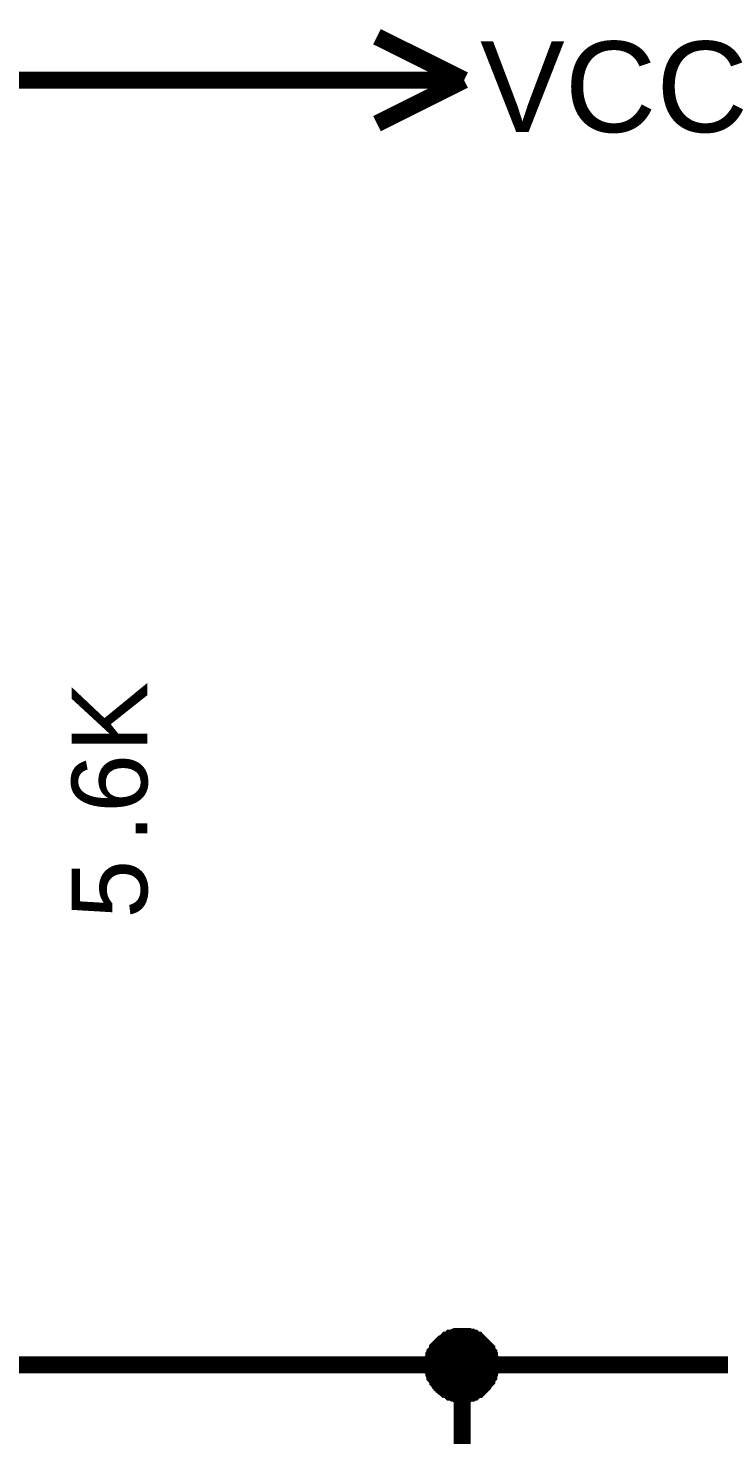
# Model space of a CAD drawing. Header units: millimetres. Extents: x -2024 to 917, y -725 to 13.
# Drawn here: x -1881.53 to -1869.44, y -670.39 to -645.75 of the extents above; entities that cross this region are included whole.
import ezdxf

# ---------------------------------------------------------------- set-up
doc = ezdxf.new("R2010")
doc.units = ezdxf.units.MM
doc.styles.get("Standard").update_dxf_attribs({"font": 'arial.ttf'})

msp = doc.modelspace()

# ---------------------------------------------------------------- linework, layer by layer
at = {"color": 7}
for points, const_width in [([(-1873.896, -646.663), (-1875.419, -645.902)], 0.3), ([(-1883.926, -651.664), (-1883.926, -646.663), (-1876.428, -646.663)], 0.3), ([(-1876.428, -646.663), (-1873.896, -646.663)], 0.3), ([(-1873.896, -646.663), (-1875.419, -647.425)], 0.3), ([(-1874.442, -669.167), (-1874.442, -669.134), (-1874.442, -669.117), (-1874.442, -669.084), (-1874.426, -669.068), (-1874.426, -669.035), (-1874.426, -669.018), (-1874.409, -669.001), (-1874.409, -668.968), (-1874.393, -668.952), (-1874.376, -668.935), (-1874.359, -668.902), (-1874.359, -668.885), (-1874.343, -668.869), (-1874.326, -668.852), (-1874.31, -668.836), (-1874.293, -668.819), (-1874.277, -668.803), (-1874.26, -668.786), (-1874.227, -668.77), (-1874.21, -668.753), (-1874.194, -668.736), (-1874.177, -668.736), (-1874.144, -668.72), (-1874.128, -668.703), (-1874.111, -668.703), (-1874.078, -668.687), (-1874.061, -668.687), (-1874.028, -668.687), (-1874.012, -668.67), (-1873.979, -668.67), (-1873.962, -668.67), (-1873.929, -668.67)], 0.3), ([(-1874.442, -669.167), (-1874.442, -669.134), (-1874.442, -669.117), (-1874.442, -669.084), (-1874.426, -669.068), (-1874.426, -669.035), (-1874.426, -669.018), (-1874.409, -669.001), (-1874.409, -668.968), (-1874.393, -668.952), (-1874.376, -668.935), (-1874.359, -668.902), (-1874.359, -668.885), (-1874.343, -668.869), (-1874.326, -668.852), (-1874.31, -668.836), (-1874.293, -668.819), (-1874.277, -668.803), (-1874.26, -668.786), (-1874.227, -668.77), (-1874.21, -668.753), (-1874.194, -668.736), (-1874.177, -668.736), (-1874.144, -668.72), (-1874.128, -668.703), (-1874.111, -668.703), (-1874.078, -668.687), (-1874.061, -668.687), (-1874.028, -668.687), (-1874.012, -668.67), (-1873.979, -668.67), (-1873.962, -668.67), (-1873.929, -668.67)], 0.3), ([(-1874.442, -669.167), (-1874.442, -669.134), (-1874.442, -669.117), (-1874.442, -669.084), (-1874.426, -669.068), (-1874.426, -669.035), (-1874.426, -669.018), (-1874.409, -669.001), (-1874.409, -668.968), (-1874.393, -668.952), (-1874.376, -668.935), (-1874.359, -668.902), (-1874.359, -668.885), (-1874.343, -668.869), (-1874.326, -668.852), (-1874.31, -668.836), (-1874.293, -668.819), (-1874.277, -668.803), (-1874.26, -668.786), (-1874.227, -668.77), (-1874.21, -668.753), (-1874.194, -668.736), (-1874.177, -668.736), (-1874.144, -668.72), (-1874.128, -668.703), (-1874.111, -668.703), (-1874.078, -668.687), (-1874.061, -668.687), (-1874.028, -668.687), (-1874.012, -668.67), (-1873.979, -668.67), (-1873.962, -668.67), (-1873.929, -668.67)], 0.3), ([(-1874.442, -669.167), (-1874.442, -669.134), (-1874.442, -669.117), (-1874.442, -669.084), (-1874.426, -669.068), (-1874.426, -669.035), (-1874.426, -669.018), (-1874.409, -669.001), (-1874.409, -668.968), (-1874.393, -668.952), (-1874.376, -668.935), (-1874.359, -668.902), (-1874.359, -668.885), (-1874.343, -668.869), (-1874.326, -668.852), (-1874.31, -668.836), (-1874.293, -668.819), (-1874.277, -668.803), (-1874.26, -668.786), (-1874.227, -668.77), (-1874.21, -668.753), (-1874.194, -668.736), (-1874.177, -668.736), (-1874.144, -668.72), (-1874.128, -668.703), (-1874.111, -668.703), (-1874.078, -668.687), (-1874.061, -668.687), (-1874.028, -668.687), (-1874.012, -668.67), (-1873.979, -668.67), (-1873.962, -668.67), (-1873.929, -668.67)], 0.3), ([(-1873.929, -668.67), (-1873.929, -668.67)], 0.3), ([(-1873.929, -668.67), (-1873.896, -668.67), (-1873.879, -668.67), (-1873.846, -668.67), (-1873.83, -668.687), (-1873.797, -668.687), (-1873.78, -668.687), (-1873.764, -668.703), (-1873.73, -668.703), (-1873.714, -668.72), (-1873.697, -668.736), (-1873.664, -668.736), (-1873.648, -668.753), (-1873.631, -668.77), (-1873.615, -668.786), (-1873.598, -668.803), (-1873.582, -668.819), (-1873.565, -668.836), (-1873.548, -668.852), (-1873.532, -668.869), (-1873.515, -668.885), (-1873.499, -668.902), (-1873.499, -668.935), (-1873.482, -668.952), (-1873.466, -668.968), (-1873.466, -669.001), (-1873.449, -669.018), (-1873.449, -669.035), (-1873.449, -669.068), (-1873.433, -669.084), (-1873.433, -669.117), (-1873.433, -669.134), (-1873.433, -669.167)], 0.3), ([(-1873.929, -668.67), (-1873.929, -668.67)], 0.3), ([(-1873.929, -668.67), (-1873.896, -668.67), (-1873.879, -668.67), (-1873.846, -668.67), (-1873.83, -668.687), (-1873.797, -668.687), (-1873.78, -668.687), (-1873.764, -668.703), (-1873.73, -668.703), (-1873.714, -668.72), (-1873.697, -668.736), (-1873.664, -668.736), (-1873.648, -668.753), (-1873.631, -668.77), (-1873.615, -668.786), (-1873.598, -668.803), (-1873.582, -668.819), (-1873.565, -668.836), (-1873.548, -668.852), (-1873.532, -668.869), (-1873.515, -668.885), (-1873.499, -668.902), (-1873.499, -668.935), (-1873.482, -668.952), (-1873.466, -668.968), (-1873.466, -669.001), (-1873.449, -669.018), (-1873.449, -669.035), (-1873.449, -669.068), (-1873.433, -669.084), (-1873.433, -669.117), (-1873.433, -669.134), (-1873.433, -669.167)], 0.3), ([(-1873.929, -668.67), (-1873.929, -668.67)], 0.3), ([(-1873.929, -668.67), (-1873.896, -668.67), (-1873.879, -668.67), (-1873.846, -668.67), (-1873.83, -668.687), (-1873.797, -668.687), (-1873.78, -668.687), (-1873.764, -668.703), (-1873.73, -668.703), (-1873.714, -668.72), (-1873.697, -668.736), (-1873.664, -668.736), (-1873.648, -668.753), (-1873.631, -668.77), (-1873.615, -668.786), (-1873.598, -668.803), (-1873.582, -668.819), (-1873.565, -668.836), (-1873.548, -668.852), (-1873.532, -668.869), (-1873.515, -668.885), (-1873.499, -668.902), (-1873.499, -668.935), (-1873.482, -668.952), (-1873.466, -668.968), (-1873.466, -669.001), (-1873.449, -669.018), (-1873.449, -669.035), (-1873.449, -669.068), (-1873.433, -669.084), (-1873.433, -669.117), (-1873.433, -669.134), (-1873.433, -669.167)], 0.3), ([(-1873.929, -668.67), (-1873.929, -668.67)], 0.3), ([(-1873.929, -668.67), (-1873.896, -668.67), (-1873.879, -668.67), (-1873.846, -668.67), (-1873.83, -668.687), (-1873.797, -668.687), (-1873.78, -668.687), (-1873.764, -668.703), (-1873.73, -668.703), (-1873.714, -668.72), (-1873.697, -668.736), (-1873.664, -668.736), (-1873.648, -668.753), (-1873.631, -668.77), (-1873.615, -668.786), (-1873.598, -668.803), (-1873.582, -668.819), (-1873.565, -668.836), (-1873.548, -668.852), (-1873.532, -668.869), (-1873.515, -668.885), (-1873.499, -668.902), (-1873.499, -668.935), (-1873.482, -668.952), (-1873.466, -668.968), (-1873.466, -669.001), (-1873.449, -669.018), (-1873.449, -669.035), (-1873.449, -669.068), (-1873.433, -669.084), (-1873.433, -669.117), (-1873.433, -669.134), (-1873.433, -669.167)], 0.3), ([(-1874.442, -669.167), (-1874.442, -669.134), (-1874.442, -669.117), (-1874.442, -669.084), (-1874.426, -669.068), (-1874.426, -669.035), (-1874.426, -669.018), (-1874.409, -669.001), (-1874.409, -668.968), (-1874.393, -668.952), (-1874.376, -668.935), (-1874.359, -668.902), (-1874.359, -668.885), (-1874.343, -668.869), (-1874.326, -668.852), (-1874.31, -668.836), (-1874.293, -668.819), (-1874.277, -668.803), (-1874.26, -668.786), (-1874.227, -668.77), (-1874.21, -668.753), (-1874.194, -668.736), (-1874.177, -668.736), (-1874.144, -668.72), (-1874.128, -668.703), (-1874.111, -668.703), (-1874.078, -668.687), (-1874.061, -668.687), (-1874.028, -668.687), (-1874.012, -668.67), (-1873.979, -668.67), (-1873.962, -668.67), (-1873.929, -668.67)], 0.0991), ([(-1874.442, -669.167), (-1874.442, -669.134), (-1874.442, -669.117), (-1874.442, -669.084), (-1874.426, -669.068), (-1874.426, -669.035), (-1874.426, -669.018), (-1874.409, -669.001), (-1874.409, -668.968), (-1874.393, -668.952), (-1874.376, -668.935), (-1874.359, -668.902), (-1874.359, -668.885), (-1874.343, -668.869), (-1874.326, -668.852), (-1874.31, -668.836), (-1874.293, -668.819), (-1874.277, -668.803), (-1874.26, -668.786), (-1874.227, -668.77), (-1874.21, -668.753), (-1874.194, -668.736), (-1874.177, -668.736), (-1874.144, -668.72), (-1874.128, -668.703), (-1874.111, -668.703), (-1874.078, -668.687), (-1874.061, -668.687), (-1874.028, -668.687), (-1874.012, -668.67), (-1873.979, -668.67), (-1873.962, -668.67), (-1873.929, -668.67)], 0.0991), ([(-1874.442, -669.167), (-1874.442, -669.134), (-1874.442, -669.117), (-1874.442, -669.084), (-1874.426, -669.068), (-1874.426, -669.035), (-1874.426, -669.018), (-1874.409, -669.001), (-1874.409, -668.968), (-1874.393, -668.952), (-1874.376, -668.935), (-1874.359, -668.902), (-1874.359, -668.885), (-1874.343, -668.869), (-1874.326, -668.852), (-1874.31, -668.836), (-1874.293, -668.819), (-1874.277, -668.803), (-1874.26, -668.786), (-1874.227, -668.77), (-1874.21, -668.753), (-1874.194, -668.736), (-1874.177, -668.736), (-1874.144, -668.72), (-1874.128, -668.703), (-1874.111, -668.703), (-1874.078, -668.687), (-1874.061, -668.687), (-1874.028, -668.687), (-1874.012, -668.67), (-1873.979, -668.67), (-1873.962, -668.67), (-1873.929, -668.67)], 0.0991), ([(-1874.442, -669.167), (-1874.442, -669.134), (-1874.442, -669.117), (-1874.442, -669.084), (-1874.426, -669.068), (-1874.426, -669.035), (-1874.426, -669.018), (-1874.409, -669.001), (-1874.409, -668.968), (-1874.393, -668.952), (-1874.376, -668.935), (-1874.359, -668.902), (-1874.359, -668.885), (-1874.343, -668.869), (-1874.326, -668.852), (-1874.31, -668.836), (-1874.293, -668.819), (-1874.277, -668.803), (-1874.26, -668.786), (-1874.227, -668.77), (-1874.21, -668.753), (-1874.194, -668.736), (-1874.177, -668.736), (-1874.144, -668.72), (-1874.128, -668.703), (-1874.111, -668.703), (-1874.078, -668.687), (-1874.061, -668.687), (-1874.028, -668.687), (-1874.012, -668.67), (-1873.979, -668.67), (-1873.962, -668.67), (-1873.929, -668.67)], 0.0991), ([(-1873.929, -668.67), (-1873.929, -668.67)], 0.0991), ([(-1873.929, -668.67), (-1873.896, -668.67), (-1873.879, -668.67), (-1873.846, -668.67), (-1873.83, -668.687), (-1873.797, -668.687), (-1873.78, -668.687), (-1873.764, -668.703), (-1873.73, -668.703), (-1873.714, -668.72), (-1873.697, -668.736), (-1873.664, -668.736), (-1873.648, -668.753), (-1873.631, -668.77), (-1873.615, -668.786), (-1873.598, -668.803), (-1873.582, -668.819), (-1873.565, -668.836), (-1873.548, -668.852), (-1873.532, -668.869), (-1873.515, -668.885), (-1873.499, -668.902), (-1873.499, -668.935), (-1873.482, -668.952), (-1873.466, -668.968), (-1873.466, -669.001), (-1873.449, -669.018), (-1873.449, -669.035), (-1873.449, -669.068), (-1873.433, -669.084), (-1873.433, -669.117), (-1873.433, -669.134), (-1873.433, -669.167)], 0.0991), ([(-1873.929, -668.67), (-1873.929, -668.67)], 0.0991), ([(-1873.929, -668.67), (-1873.896, -668.67), (-1873.879, -668.67), (-1873.846, -668.67), (-1873.83, -668.687), (-1873.797, -668.687), (-1873.78, -668.687), (-1873.764, -668.703), (-1873.73, -668.703), (-1873.714, -668.72), (-1873.697, -668.736), (-1873.664, -668.736), (-1873.648, -668.753), (-1873.631, -668.77), (-1873.615, -668.786), (-1873.598, -668.803), (-1873.582, -668.819), (-1873.565, -668.836), (-1873.548, -668.852), (-1873.532, -668.869), (-1873.515, -668.885), (-1873.499, -668.902), (-1873.499, -668.935), (-1873.482, -668.952), (-1873.466, -668.968), (-1873.466, -669.001), (-1873.449, -669.018), (-1873.449, -669.035), (-1873.449, -669.068), (-1873.433, -669.084), (-1873.433, -669.117), (-1873.433, -669.134), (-1873.433, -669.167)], 0.0991), ([(-1873.929, -668.67), (-1873.929, -668.67)], 0.0991), ([(-1873.929, -668.67), (-1873.896, -668.67), (-1873.879, -668.67), (-1873.846, -668.67), (-1873.83, -668.687), (-1873.797, -668.687), (-1873.78, -668.687), (-1873.764, -668.703), (-1873.73, -668.703), (-1873.714, -668.72), (-1873.697, -668.736), (-1873.664, -668.736), (-1873.648, -668.753), (-1873.631, -668.77), (-1873.615, -668.786), (-1873.598, -668.803), (-1873.582, -668.819), (-1873.565, -668.836), (-1873.548, -668.852), (-1873.532, -668.869), (-1873.515, -668.885), (-1873.499, -668.902), (-1873.499, -668.935), (-1873.482, -668.952), (-1873.466, -668.968), (-1873.466, -669.001), (-1873.449, -669.018), (-1873.449, -669.035), (-1873.449, -669.068), (-1873.433, -669.084), (-1873.433, -669.117), (-1873.433, -669.134), (-1873.433, -669.167)], 0.0991), ([(-1873.929, -668.67), (-1873.929, -668.67)], 0.0991), ([(-1873.929, -668.67), (-1873.896, -668.67), (-1873.879, -668.67), (-1873.846, -668.67), (-1873.83, -668.687), (-1873.797, -668.687), (-1873.78, -668.687), (-1873.764, -668.703), (-1873.73, -668.703), (-1873.714, -668.72), (-1873.697, -668.736), (-1873.664, -668.736), (-1873.648, -668.753), (-1873.631, -668.77), (-1873.615, -668.786), (-1873.598, -668.803), (-1873.582, -668.819), (-1873.565, -668.836), (-1873.548, -668.852), (-1873.532, -668.869), (-1873.515, -668.885), (-1873.499, -668.902), (-1873.499, -668.935), (-1873.482, -668.952), (-1873.466, -668.968), (-1873.466, -669.001), (-1873.449, -669.018), (-1873.449, -669.035), (-1873.449, -669.068), (-1873.433, -669.084), (-1873.433, -669.117), (-1873.433, -669.134), (-1873.433, -669.167)], 0.0991), ([(-1873.929, -675.426), (-1873.929, -669.167), (-1883.926, -669.167), (-1883.926, -671.667)], 0.3), ([(-1873.929, -669.68), (-1873.962, -669.68), (-1873.979, -669.68), (-1874.012, -669.68), (-1874.028, -669.664), (-1874.061, -669.664), (-1874.078, -669.664), (-1874.111, -669.647), (-1874.128, -669.647), (-1874.144, -669.631), (-1874.177, -669.614), (-1874.194, -669.598), (-1874.21, -669.598), (-1874.227, -669.581), (-1874.26, -669.564), (-1874.277, -669.548), (-1874.293, -669.531), (-1874.31, -669.515), (-1874.326, -669.498), (-1874.343, -669.465), (-1874.359, -669.448), (-1874.359, -669.432), (-1874.376, -669.415), (-1874.393, -669.382), (-1874.409, -669.366), (-1874.409, -669.349), (-1874.426, -669.316), (-1874.426, -669.299), (-1874.426, -669.266), (-1874.442, -669.25), (-1874.442, -669.217), (-1874.442, -669.2), (-1874.442, -669.167)], 0.3), ([(-1874.442, -669.167), (-1874.442, -669.167)], 0.3), ([(-1873.929, -669.68), (-1873.962, -669.68), (-1873.979, -669.68), (-1874.012, -669.68), (-1874.028, -669.664), (-1874.061, -669.664), (-1874.078, -669.664), (-1874.111, -669.647), (-1874.128, -669.647), (-1874.144, -669.631), (-1874.177, -669.614), (-1874.194, -669.598), (-1874.21, -669.598), (-1874.227, -669.581), (-1874.26, -669.564), (-1874.277, -669.548), (-1874.293, -669.531), (-1874.31, -669.515), (-1874.326, -669.498), (-1874.343, -669.465), (-1874.359, -669.448), (-1874.359, -669.432), (-1874.376, -669.415), (-1874.393, -669.382), (-1874.409, -669.366), (-1874.409, -669.349), (-1874.426, -669.316), (-1874.426, -669.299), (-1874.426, -669.266), (-1874.442, -669.25), (-1874.442, -669.217), (-1874.442, -669.2), (-1874.442, -669.167)], 0.3), ([(-1874.442, -669.167), (-1874.442, -669.167)], 0.3), ([(-1873.929, -669.68), (-1873.962, -669.68), (-1873.979, -669.68), (-1874.012, -669.68), (-1874.028, -669.664), (-1874.061, -669.664), (-1874.078, -669.664), (-1874.111, -669.647), (-1874.128, -669.647), (-1874.144, -669.631), (-1874.177, -669.614), (-1874.194, -669.598), (-1874.21, -669.598), (-1874.227, -669.581), (-1874.26, -669.564), (-1874.277, -669.548), (-1874.293, -669.531), (-1874.31, -669.515), (-1874.326, -669.498), (-1874.343, -669.465), (-1874.359, -669.448), (-1874.359, -669.432), (-1874.376, -669.415), (-1874.393, -669.382), (-1874.409, -669.366), (-1874.409, -669.349), (-1874.426, -669.316), (-1874.426, -669.299), (-1874.426, -669.266), (-1874.442, -669.25), (-1874.442, -669.217), (-1874.442, -669.2), (-1874.442, -669.167)], 0.3), ([(-1874.442, -669.167), (-1874.442, -669.167)], 0.3), ([(-1873.929, -669.68), (-1873.962, -669.68), (-1873.979, -669.68), (-1874.012, -669.68), (-1874.028, -669.664), (-1874.061, -669.664), (-1874.078, -669.664), (-1874.111, -669.647), (-1874.128, -669.647), (-1874.144, -669.631), (-1874.177, -669.614), (-1874.194, -669.598), (-1874.21, -669.598), (-1874.227, -669.581), (-1874.26, -669.564), (-1874.277, -669.548), (-1874.293, -669.531), (-1874.31, -669.515), (-1874.326, -669.498), (-1874.343, -669.465), (-1874.359, -669.448), (-1874.359, -669.432), (-1874.376, -669.415), (-1874.393, -669.382), (-1874.409, -669.366), (-1874.409, -669.349), (-1874.426, -669.316), (-1874.426, -669.299), (-1874.426, -669.266), (-1874.442, -669.25), (-1874.442, -669.217), (-1874.442, -669.2), (-1874.442, -669.167)], 0.3), ([(-1874.442, -669.167), (-1874.442, -669.167)], 0.3), ([(-1873.433, -669.167), (-1873.433, -669.2), (-1873.433, -669.217), (-1873.433, -669.25), (-1873.449, -669.266), (-1873.449, -669.299), (-1873.449, -669.316), (-1873.466, -669.349), (-1873.466, -669.366), (-1873.482, -669.382), (-1873.499, -669.415), (-1873.499, -669.432), (-1873.515, -669.448), (-1873.532, -669.465), (-1873.548, -669.498), (-1873.565, -669.515), (-1873.582, -669.531), (-1873.598, -669.548), (-1873.615, -669.564), (-1873.631, -669.581), (-1873.648, -669.598), (-1873.664, -669.598), (-1873.697, -669.614), (-1873.714, -669.631), (-1873.73, -669.647), (-1873.764, -669.647), (-1873.78, -669.664), (-1873.797, -669.664), (-1873.83, -669.664), (-1873.846, -669.68), (-1873.879, -669.68), (-1873.896, -669.68), (-1873.929, -669.68)], 0.3), ([(-1871.43, -669.167), (-1873.929, -669.167)], 0.3), ([(-1873.433, -669.167), (-1873.433, -669.2), (-1873.433, -669.217), (-1873.433, -669.25), (-1873.449, -669.266), (-1873.449, -669.299), (-1873.449, -669.316), (-1873.466, -669.349), (-1873.466, -669.366), (-1873.482, -669.382), (-1873.499, -669.415), (-1873.499, -669.432), (-1873.515, -669.448), (-1873.532, -669.465), (-1873.548, -669.498), (-1873.565, -669.515), (-1873.582, -669.531), (-1873.598, -669.548), (-1873.615, -669.564), (-1873.631, -669.581), (-1873.648, -669.598), (-1873.664, -669.598), (-1873.697, -669.614), (-1873.714, -669.631), (-1873.73, -669.647), (-1873.764, -669.647), (-1873.78, -669.664), (-1873.797, -669.664), (-1873.83, -669.664), (-1873.846, -669.68), (-1873.879, -669.68), (-1873.896, -669.68), (-1873.929, -669.68)], 0.3), ([(-1873.433, -669.167), (-1873.433, -669.2), (-1873.433, -669.217), (-1873.433, -669.25), (-1873.449, -669.266), (-1873.449, -669.299), (-1873.449, -669.316), (-1873.466, -669.349), (-1873.466, -669.366), (-1873.482, -669.382), (-1873.499, -669.415), (-1873.499, -669.432), (-1873.515, -669.448), (-1873.532, -669.465), (-1873.548, -669.498), (-1873.565, -669.515), (-1873.582, -669.531), (-1873.598, -669.548), (-1873.615, -669.564), (-1873.631, -669.581), (-1873.648, -669.598), (-1873.664, -669.598), (-1873.697, -669.614), (-1873.714, -669.631), (-1873.73, -669.647), (-1873.764, -669.647), (-1873.78, -669.664), (-1873.797, -669.664), (-1873.83, -669.664), (-1873.846, -669.68), (-1873.879, -669.68), (-1873.896, -669.68), (-1873.929, -669.68)], 0.3), ([(-1873.433, -669.167), (-1873.433, -669.2), (-1873.433, -669.217), (-1873.433, -669.25), (-1873.449, -669.266), (-1873.449, -669.299), (-1873.449, -669.316), (-1873.466, -669.349), (-1873.466, -669.366), (-1873.482, -669.382), (-1873.499, -669.415), (-1873.499, -669.432), (-1873.515, -669.448), (-1873.532, -669.465), (-1873.548, -669.498), (-1873.565, -669.515), (-1873.582, -669.531), (-1873.598, -669.548), (-1873.615, -669.564), (-1873.631, -669.581), (-1873.648, -669.598), (-1873.664, -669.598), (-1873.697, -669.614), (-1873.714, -669.631), (-1873.73, -669.647), (-1873.764, -669.647), (-1873.78, -669.664), (-1873.797, -669.664), (-1873.83, -669.664), (-1873.846, -669.68), (-1873.879, -669.68), (-1873.896, -669.68), (-1873.929, -669.68)], 0.3), ([(-1873.433, -669.167), (-1873.433, -669.167), (-1873.433, -669.167), (-1873.433, -669.167), (-1873.433, -669.167), (-1873.433, -669.167), (-1873.433, -669.167), (-1873.433, -669.167), (-1873.433, -669.167), (-1873.433, -669.167), (-1873.433, -669.167), (-1873.433, -669.167), (-1873.433, -669.167), (-1873.433, -669.167), (-1873.433, -669.167), (-1873.433, -669.167), (-1873.433, -669.167), (-1873.433, -669.167), (-1873.433, -669.167), (-1873.433, -669.167), (-1873.433, -669.167), (-1873.433, -669.167), (-1873.433, -669.167), (-1873.433, -669.167), (-1873.433, -669.167), (-1873.433, -669.167), (-1873.433, -669.167), (-1873.433, -669.167), (-1873.433, -669.167), (-1873.433, -669.167), (-1873.433, -669.167), (-1873.433, -669.167), (-1873.433, -669.167)], 0.3), ([(-1873.433, -669.167), (-1873.433, -669.167)], 0.3), ([(-1873.433, -669.167), (-1873.433, -669.167), (-1873.433, -669.167), (-1873.433, -669.167), (-1873.433, -669.167), (-1873.433, -669.167), (-1873.433, -669.167), (-1873.433, -669.167), (-1873.433, -669.167), (-1873.433, -669.167), (-1873.433, -669.167), (-1873.433, -669.167), (-1873.433, -669.167), (-1873.433, -669.167), (-1873.433, -669.167), (-1873.433, -669.167), (-1873.433, -669.167), (-1873.433, -669.167), (-1873.433, -669.167), (-1873.433, -669.167), (-1873.433, -669.167), (-1873.433, -669.167), (-1873.433, -669.167), (-1873.433, -669.167), (-1873.433, -669.167), (-1873.433, -669.167), (-1873.433, -669.167), (-1873.433, -669.167), (-1873.433, -669.167), (-1873.433, -669.167), (-1873.433, -669.167), (-1873.433, -669.167), (-1873.433, -669.167)], 0.3), ([(-1873.433, -669.167), (-1873.433, -669.167)], 0.3), ([(-1873.433, -669.167), (-1873.433, -669.167), (-1873.433, -669.167), (-1873.433, -669.167), (-1873.433, -669.167), (-1873.433, -669.167), (-1873.433, -669.167), (-1873.433, -669.167), (-1873.433, -669.167), (-1873.433, -669.167), (-1873.433, -669.167), (-1873.433, -669.167), (-1873.433, -669.167), (-1873.433, -669.167), (-1873.433, -669.167), (-1873.433, -669.167), (-1873.433, -669.167), (-1873.433, -669.167), (-1873.433, -669.167), (-1873.433, -669.167), (-1873.433, -669.167), (-1873.433, -669.167), (-1873.433, -669.167), (-1873.433, -669.167), (-1873.433, -669.167), (-1873.433, -669.167), (-1873.433, -669.167), (-1873.433, -669.167), (-1873.433, -669.167), (-1873.433, -669.167), (-1873.433, -669.167), (-1873.433, -669.167), (-1873.433, -669.167)], 0.3), ([(-1873.433, -669.167), (-1873.433, -669.167)], 0.3), ([(-1873.433, -669.167), (-1873.433, -669.167), (-1873.433, -669.167), (-1873.433, -669.167), (-1873.433, -669.167), (-1873.433, -669.167), (-1873.433, -669.167), (-1873.433, -669.167), (-1873.433, -669.167), (-1873.433, -669.167), (-1873.433, -669.167), (-1873.433, -669.167), (-1873.433, -669.167), (-1873.433, -669.167), (-1873.433, -669.167), (-1873.433, -669.167), (-1873.433, -669.167), (-1873.433, -669.167), (-1873.433, -669.167), (-1873.433, -669.167), (-1873.433, -669.167), (-1873.433, -669.167), (-1873.433, -669.167), (-1873.433, -669.167), (-1873.433, -669.167), (-1873.433, -669.167), (-1873.433, -669.167), (-1873.433, -669.167), (-1873.433, -669.167), (-1873.433, -669.167), (-1873.433, -669.167), (-1873.433, -669.167), (-1873.433, -669.167)], 0.3), ([(-1873.433, -669.167), (-1873.433, -669.167)], 0.3), ([(-1868.931, -669.167), (-1871.43, -669.167)], 0.3), ([(-1873.929, -669.68), (-1873.962, -669.68), (-1873.979, -669.68), (-1874.012, -669.68), (-1874.028, -669.664), (-1874.061, -669.664), (-1874.078, -669.664), (-1874.111, -669.647), (-1874.128, -669.647), (-1874.144, -669.631), (-1874.177, -669.614), (-1874.194, -669.598), (-1874.21, -669.598), (-1874.227, -669.581), (-1874.26, -669.564), (-1874.277, -669.548), (-1874.293, -669.531), (-1874.31, -669.515), (-1874.326, -669.498), (-1874.343, -669.465), (-1874.359, -669.448), (-1874.359, -669.432), (-1874.376, -669.415), (-1874.393, -669.382), (-1874.409, -669.366), (-1874.409, -669.349), (-1874.426, -669.316), (-1874.426, -669.299), (-1874.426, -669.266), (-1874.442, -669.25), (-1874.442, -669.217), (-1874.442, -669.2), (-1874.442, -669.167)], 0.0991), ([(-1874.442, -669.167), (-1874.442, -669.167)], 0.0991), ([(-1873.929, -669.68), (-1873.962, -669.68), (-1873.979, -669.68), (-1874.012, -669.68), (-1874.028, -669.664), (-1874.061, -669.664), (-1874.078, -669.664), (-1874.111, -669.647), (-1874.128, -669.647), (-1874.144, -669.631), (-1874.177, -669.614), (-1874.194, -669.598), (-1874.21, -669.598), (-1874.227, -669.581), (-1874.26, -669.564), (-1874.277, -669.548), (-1874.293, -669.531), (-1874.31, -669.515), (-1874.326, -669.498), (-1874.343, -669.465), (-1874.359, -669.448), (-1874.359, -669.432), (-1874.376, -669.415), (-1874.393, -669.382), (-1874.409, -669.366), (-1874.409, -669.349), (-1874.426, -669.316), (-1874.426, -669.299), (-1874.426, -669.266), (-1874.442, -669.25), (-1874.442, -669.217), (-1874.442, -669.2), (-1874.442, -669.167)], 0.0991), ([(-1874.442, -669.167), (-1874.442, -669.167)], 0.0991), ([(-1873.929, -669.68), (-1873.962, -669.68), (-1873.979, -669.68), (-1874.012, -669.68), (-1874.028, -669.664), (-1874.061, -669.664), (-1874.078, -669.664), (-1874.111, -669.647), (-1874.128, -669.647), (-1874.144, -669.631), (-1874.177, -669.614), (-1874.194, -669.598), (-1874.21, -669.598), (-1874.227, -669.581), (-1874.26, -669.564), (-1874.277, -669.548), (-1874.293, -669.531), (-1874.31, -669.515), (-1874.326, -669.498), (-1874.343, -669.465), (-1874.359, -669.448), (-1874.359, -669.432), (-1874.376, -669.415), (-1874.393, -669.382), (-1874.409, -669.366), (-1874.409, -669.349), (-1874.426, -669.316), (-1874.426, -669.299), (-1874.426, -669.266), (-1874.442, -669.25), (-1874.442, -669.217), (-1874.442, -669.2), (-1874.442, -669.167)], 0.0991), ([(-1874.442, -669.167), (-1874.442, -669.167)], 0.0991), ([(-1873.929, -669.68), (-1873.962, -669.68), (-1873.979, -669.68), (-1874.012, -669.68), (-1874.028, -669.664), (-1874.061, -669.664), (-1874.078, -669.664), (-1874.111, -669.647), (-1874.128, -669.647), (-1874.144, -669.631), (-1874.177, -669.614), (-1874.194, -669.598), (-1874.21, -669.598), (-1874.227, -669.581), (-1874.26, -669.564), (-1874.277, -669.548), (-1874.293, -669.531), (-1874.31, -669.515), (-1874.326, -669.498), (-1874.343, -669.465), (-1874.359, -669.448), (-1874.359, -669.432), (-1874.376, -669.415), (-1874.393, -669.382), (-1874.409, -669.366), (-1874.409, -669.349), (-1874.426, -669.316), (-1874.426, -669.299), (-1874.426, -669.266), (-1874.442, -669.25), (-1874.442, -669.217), (-1874.442, -669.2), (-1874.442, -669.167)], 0.0991), ([(-1874.442, -669.167), (-1874.442, -669.167)], 0.0991), ([(-1873.433, -669.167), (-1873.433, -669.2), (-1873.433, -669.217), (-1873.433, -669.25), (-1873.449, -669.266), (-1873.449, -669.299), (-1873.449, -669.316), (-1873.466, -669.349), (-1873.466, -669.366), (-1873.482, -669.382), (-1873.499, -669.415), (-1873.499, -669.432), (-1873.515, -669.448), (-1873.532, -669.465), (-1873.548, -669.498), (-1873.565, -669.515), (-1873.582, -669.531), (-1873.598, -669.548), (-1873.615, -669.564), (-1873.631, -669.581), (-1873.648, -669.598), (-1873.664, -669.598), (-1873.697, -669.614), (-1873.714, -669.631), (-1873.73, -669.647), (-1873.764, -669.647), (-1873.78, -669.664), (-1873.797, -669.664), (-1873.83, -669.664), (-1873.846, -669.68), (-1873.879, -669.68), (-1873.896, -669.68), (-1873.929, -669.68)], 0.0991), ([(-1873.433, -669.167), (-1873.433, -669.2), (-1873.433, -669.217), (-1873.433, -669.25), (-1873.449, -669.266), (-1873.449, -669.299), (-1873.449, -669.316), (-1873.466, -669.349), (-1873.466, -669.366), (-1873.482, -669.382), (-1873.499, -669.415), (-1873.499, -669.432), (-1873.515, -669.448), (-1873.532, -669.465), (-1873.548, -669.498), (-1873.565, -669.515), (-1873.582, -669.531), (-1873.598, -669.548), (-1873.615, -669.564), (-1873.631, -669.581), (-1873.648, -669.598), (-1873.664, -669.598), (-1873.697, -669.614), (-1873.714, -669.631), (-1873.73, -669.647), (-1873.764, -669.647), (-1873.78, -669.664), (-1873.797, -669.664), (-1873.83, -669.664), (-1873.846, -669.68), (-1873.879, -669.68), (-1873.896, -669.68), (-1873.929, -669.68)], 0.0991), ([(-1873.433, -669.167), (-1873.433, -669.2), (-1873.433, -669.217), (-1873.433, -669.25), (-1873.449, -669.266), (-1873.449, -669.299), (-1873.449, -669.316), (-1873.466, -669.349), (-1873.466, -669.366), (-1873.482, -669.382), (-1873.499, -669.415), (-1873.499, -669.432), (-1873.515, -669.448), (-1873.532, -669.465), (-1873.548, -669.498), (-1873.565, -669.515), (-1873.582, -669.531), (-1873.598, -669.548), (-1873.615, -669.564), (-1873.631, -669.581), (-1873.648, -669.598), (-1873.664, -669.598), (-1873.697, -669.614), (-1873.714, -669.631), (-1873.73, -669.647), (-1873.764, -669.647), (-1873.78, -669.664), (-1873.797, -669.664), (-1873.83, -669.664), (-1873.846, -669.68), (-1873.879, -669.68), (-1873.896, -669.68), (-1873.929, -669.68)], 0.0991), ([(-1873.433, -669.167), (-1873.433, -669.2), (-1873.433, -669.217), (-1873.433, -669.25), (-1873.449, -669.266), (-1873.449, -669.299), (-1873.449, -669.316), (-1873.466, -669.349), (-1873.466, -669.366), (-1873.482, -669.382), (-1873.499, -669.415), (-1873.499, -669.432), (-1873.515, -669.448), (-1873.532, -669.465), (-1873.548, -669.498), (-1873.565, -669.515), (-1873.582, -669.531), (-1873.598, -669.548), (-1873.615, -669.564), (-1873.631, -669.581), (-1873.648, -669.598), (-1873.664, -669.598), (-1873.697, -669.614), (-1873.714, -669.631), (-1873.73, -669.647), (-1873.764, -669.647), (-1873.78, -669.664), (-1873.797, -669.664), (-1873.83, -669.664), (-1873.846, -669.68), (-1873.879, -669.68), (-1873.896, -669.68), (-1873.929, -669.68)], 0.0991), ([(-1873.433, -669.167), (-1873.433, -669.167), (-1873.433, -669.167), (-1873.433, -669.167), (-1873.433, -669.167), (-1873.433, -669.167), (-1873.433, -669.167), (-1873.433, -669.167), (-1873.433, -669.167), (-1873.433, -669.167), (-1873.433, -669.167), (-1873.433, -669.167), (-1873.433, -669.167), (-1873.433, -669.167), (-1873.433, -669.167), (-1873.433, -669.167), (-1873.433, -669.167), (-1873.433, -669.167), (-1873.433, -669.167), (-1873.433, -669.167), (-1873.433, -669.167), (-1873.433, -669.167), (-1873.433, -669.167), (-1873.433, -669.167), (-1873.433, -669.167), (-1873.433, -669.167), (-1873.433, -669.167), (-1873.433, -669.167), (-1873.433, -669.167), (-1873.433, -669.167), (-1873.433, -669.167), (-1873.433, -669.167), (-1873.433, -669.167)], 0.0991), ([(-1873.433, -669.167), (-1873.433, -669.167)], 0.0991), ([(-1873.433, -669.167), (-1873.433, -669.167), (-1873.433, -669.167), (-1873.433, -669.167), (-1873.433, -669.167), (-1873.433, -669.167), (-1873.433, -669.167), (-1873.433, -669.167), (-1873.433, -669.167), (-1873.433, -669.167), (-1873.433, -669.167), (-1873.433, -669.167), (-1873.433, -669.167), (-1873.433, -669.167), (-1873.433, -669.167), (-1873.433, -669.167), (-1873.433, -669.167), (-1873.433, -669.167), (-1873.433, -669.167), (-1873.433, -669.167), (-1873.433, -669.167), (-1873.433, -669.167), (-1873.433, -669.167), (-1873.433, -669.167), (-1873.433, -669.167), (-1873.433, -669.167), (-1873.433, -669.167), (-1873.433, -669.167), (-1873.433, -669.167), (-1873.433, -669.167), (-1873.433, -669.167), (-1873.433, -669.167), (-1873.433, -669.167)], 0.0991), ([(-1873.433, -669.167), (-1873.433, -669.167)], 0.0991), ([(-1873.433, -669.167), (-1873.433, -669.167), (-1873.433, -669.167), (-1873.433, -669.167), (-1873.433, -669.167), (-1873.433, -669.167), (-1873.433, -669.167), (-1873.433, -669.167), (-1873.433, -669.167), (-1873.433, -669.167), (-1873.433, -669.167), (-1873.433, -669.167), (-1873.433, -669.167), (-1873.433, -669.167), (-1873.433, -669.167), (-1873.433, -669.167), (-1873.433, -669.167), (-1873.433, -669.167), (-1873.433, -669.167), (-1873.433, -669.167), (-1873.433, -669.167), (-1873.433, -669.167), (-1873.433, -669.167), (-1873.433, -669.167), (-1873.433, -669.167), (-1873.433, -669.167), (-1873.433, -669.167), (-1873.433, -669.167), (-1873.433, -669.167), (-1873.433, -669.167), (-1873.433, -669.167), (-1873.433, -669.167), (-1873.433, -669.167)], 0.0991), ([(-1873.433, -669.167), (-1873.433, -669.167)], 0.0991), ([(-1873.433, -669.167), (-1873.433, -669.167), (-1873.433, -669.167), (-1873.433, -669.167), (-1873.433, -669.167), (-1873.433, -669.167), (-1873.433, -669.167), (-1873.433, -669.167), (-1873.433, -669.167), (-1873.433, -669.167), (-1873.433, -669.167), (-1873.433, -669.167), (-1873.433, -669.167), (-1873.433, -669.167), (-1873.433, -669.167), (-1873.433, -669.167), (-1873.433, -669.167), (-1873.433, -669.167), (-1873.433, -669.167), (-1873.433, -669.167), (-1873.433, -669.167), (-1873.433, -669.167), (-1873.433, -669.167), (-1873.433, -669.167), (-1873.433, -669.167), (-1873.433, -669.167), (-1873.433, -669.167), (-1873.433, -669.167), (-1873.433, -669.167), (-1873.433, -669.167), (-1873.433, -669.167), (-1873.433, -669.167), (-1873.433, -669.167)], 0.0991), ([(-1873.433, -669.167), (-1873.433, -669.167)], 0.0991)]:
    msp.add_lwpolyline(points, dxfattribs=dict(at, const_width=const_width))
at = {"color": 7, "const_width": 0.508}
msp.add_lwpolyline([(-1874.209, -669.163, 1), (-1873.701, -669.163, 1)], format="xyb", close=True, dxfattribs=at)

# ---------------------------------------------------------------- texts
at = {"color": 7}
msp.add_text('VCC', height=1.5897, dxfattribs=at).set_placement((-1873.615, -647.574))
for s, p in [('K', (-1879.441, -658.437)), ('6', (-1879.441, -659.497)), ('.', (-1879.441, -660.026)), ('5', (-1879.441, -661.351))]:
    msp.add_text(s, height=1.325, rotation=90, dxfattribs=at).set_placement(p)

doc.saveas('drawing.dxf')
